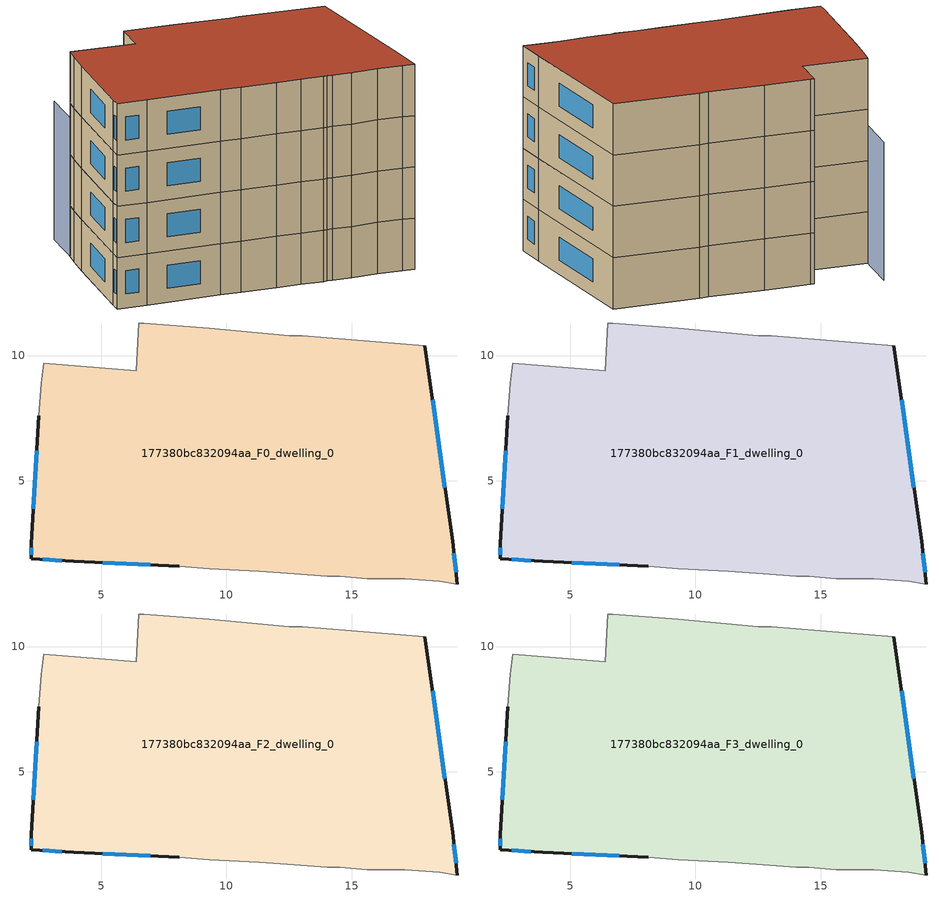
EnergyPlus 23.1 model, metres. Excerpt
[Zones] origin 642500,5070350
177380bc832094aa_F0_dwelling_0
 floor ground (EU_floor_Construction): 17.92,10.39 19.02,2.59 19.22,0.89 18.52,0.99 17.12,1.09 15.61,1.09 14.52,1.19 14.21,1.19 14.02,1.19 12.71,1.29 11.31,1.39 9.31,1.49 8.11,1.59 3.91,1.79 2.21,1.89 2.21,2.49 2.51,7.6 2.61,8.9 2.71,9.7 6.41,9.39 6.51,11.3 6.71,11.3 9.31,11.1 12.52,10.79 13.02,10.79 z0
 wall outside (EU_wall_Construction): 19.22,0.89 19.02,2.59 17.92,10.39 / 2.51,7.6 2.21,2.49 2.21,1.89 3.91,1.79 8.11,1.59 z0:3
 wall adiabatic (EU_wall_Construction): 17.92,10.39 13.02,10.79 12.52,10.79 9.31,11.1 6.71,11.3 6.51,11.3 6.41,9.39 2.71,9.7 2.61,8.9 2.51,7.6 / 8.11,1.59 9.31,1.49 11.31,1.39 12.71,1.29 14.02,1.19 14.21,1.19 14.52,1.19 15.61,1.09 17.12,1.09 18.52,0.99 19.22,0.89 z0:3
 window (EU_Window_Construction): 18.72,4.74 18.22,8.24 / 19.16,1.35 19.07,2.12 / 5.06,1.74 6.95,1.65 / 2.67,1.86 3.44,1.82 / 2.21,2.33 2.21,2.06 / 2.43,6.19 2.29,3.9 z0.83:2.17
177380bc832094aa_F1_dwelling_0
 floor to 177380bc832094aa_F0_dwelling_0 (EU_floor_Construction): 17.92,10.39 19.02,2.59 19.22,0.89 18.52,0.99 17.12,1.09 15.61,1.09 14.51,1.19 14.21,1.19 14.01,1.19 12.71,1.29 11.31,1.39 9.31,1.49 8.11,1.59 3.91,1.79 2.21,1.89 2.21,2.49 2.51,7.6 2.61,8.9 2.71,9.7 6.41,9.39 6.51,11.3 6.71,11.3 9.31,11.1 12.52,10.79 13.02,10.79 z3
 wall outside (EU_wall_Construction): 19.22,0.89 19.02,2.59 17.92,10.39 / 2.51,7.6 2.21,2.49 2.21,1.89 3.91,1.79 8.11,1.59 z3:6
 wall adiabatic (EU_wall_Construction): 17.92,10.39 13.02,10.79 12.52,10.79 9.31,11.1 6.71,11.3 6.51,11.3 6.41,9.39 2.71,9.7 2.61,8.9 2.51,7.6 / 8.11,1.59 9.31,1.49 11.31,1.39 12.71,1.29 14.02,1.19 14.21,1.19 14.52,1.19 15.61,1.09 17.12,1.09 18.52,0.99 19.22,0.89 z3:6
 window (EU_Window_Construction): 18.72,4.74 18.22,8.24 / 19.16,1.35 19.07,2.12 / 5.06,1.74 6.95,1.65 / 2.67,1.86 3.44,1.82 / 2.21,2.33 2.21,2.06 / 2.43,6.19 2.29,3.9 z3.83:5.17
177380bc832094aa_F2_dwelling_0
 floor to 177380bc832094aa_F1_dwelling_0 (EU_floor_Construction): 17.92,10.39 19.02,2.59 19.22,0.89 18.52,0.99 17.12,1.09 15.61,1.09 14.51,1.19 14.21,1.19 14.01,1.19 12.71,1.29 11.31,1.39 9.31,1.49 8.11,1.59 3.91,1.79 2.21,1.89 2.21,2.49 2.51,7.6 2.61,8.9 2.71,9.7 6.41,9.39 6.51,11.3 6.71,11.3 9.31,11.1 12.52,10.79 13.02,10.79 z6
 wall outside (EU_wall_Construction): 19.22,0.89 19.02,2.59 17.92,10.39 / 2.51,7.6 2.21,2.49 2.21,1.89 3.91,1.79 8.11,1.59 z6:9
 wall adiabatic (EU_wall_Construction): 17.92,10.39 13.02,10.79 12.52,10.79 9.31,11.1 6.71,11.3 6.51,11.3 6.41,9.39 2.71,9.7 2.61,8.9 2.51,7.6 / 8.11,1.59 9.31,1.49 11.31,1.39 12.71,1.29 14.02,1.19 14.21,1.19 14.52,1.19 15.61,1.09 17.12,1.09 18.52,0.99 19.22,0.89 z6:9
 window (EU_Window_Construction): 18.72,4.74 18.22,8.24 / 19.16,1.35 19.07,2.12 / 5.06,1.74 6.95,1.65 / 2.67,1.86 3.44,1.82 / 2.21,2.33 2.21,2.06 / 2.43,6.19 2.29,3.9 z6.83:8.17
177380bc832094aa_F3_dwelling_0
 floor to 177380bc832094aa_F2_dwelling_0 (EU_floor_Construction): 17.92,10.39 19.02,2.59 19.22,0.89 18.52,0.99 17.12,1.09 15.61,1.09 14.51,1.19 14.21,1.19 14.01,1.19 12.71,1.29 11.31,1.39 9.31,1.49 8.11,1.59 3.91,1.79 2.21,1.89 2.21,2.49 2.51,7.6 2.61,8.9 2.71,9.7 6.41,9.39 6.51,11.3 6.71,11.3 9.31,11.1 12.52,10.79 13.02,10.79 z9
 wall outside (EU_wall_Construction): 19.22,0.89 19.02,2.59 17.92,10.39 / 2.51,7.6 2.21,2.49 2.21,1.89 3.91,1.79 8.11,1.59 z9:12
 wall adiabatic (EU_wall_Construction): 17.92,10.39 13.02,10.79 12.52,10.79 9.31,11.1 6.71,11.3 6.51,11.3 6.41,9.39 2.71,9.7 2.61,8.9 2.51,7.6 / 8.11,1.59 9.31,1.49 11.31,1.39 12.71,1.29 14.02,1.19 14.21,1.19 14.52,1.19 15.61,1.09 17.12,1.09 18.52,0.99 19.22,0.89 z9:12
 window (EU_Window_Construction): 18.72,4.74 18.22,8.24 / 19.16,1.35 19.07,2.12 / 5.06,1.74 6.95,1.65 / 2.67,1.86 3.44,1.82 / 2.21,2.33 2.21,2.06 / 2.43,6.19 2.29,3.9 z9.83:11.17
 roof outside (EU_roof_Construction): 19.22,0.89 19.02,2.59 17.92,10.39 13.02,10.79 12.52,10.79 9.31,11.1 6.71,11.3 6.51,11.3 6.41,9.39 2.71,9.7 2.61,8.9 2.51,7.6 2.21,2.49 2.21,1.89 3.91,1.79 8.11,1.59 9.31,1.49 11.31,1.39 12.71,1.29 14.02,1.19 14.21,1.19 14.52,1.19 15.61,1.09 17.12,1.09 18.52,0.99 z12
shading: 2.85,12.29 2.61,7.59 z0:8.1
[Building]
EU S2 Campaign: North Axis=0; Terrain=City; Solar Distribution=FullExterior
[Site:Location]
Lyon-Bron: Latitude=45.75; Longitude=5; Time Zone=1; Elevation=198
[SizingPeriod:WeatherFileDays]
AnnualSizingPeriod: Begin Month=1; Begin Day of Month=1; End Month=12; End Day of Month=31; Day of Week for Start Day=Monday; Use Weather File Daylight Saving Period=No; Use Weather File Rain and Snow Indicators=No
[MATERIAL]
EU_InternalMass_Material: Roughness=MediumRough; Thickness=0.1; Conductivity=1; Density=1800; Specific Heat=900; Thermal Absorptance=0.9; Solar Absorptance=0.7; Visible Absorptance=0.7
[MATERIAL:NOMASS] Roughness=MediumRough; Thermal Absorptance=0.9; Solar Absorptance=0.7; Visible Absorptance=0.7
Name | Thermal Resistance
EU_wall_NoMass | 0.87146
EU_roof_NoMass | 0.842276
EU_floor_NoMass | 0.496999
[WINDOWMATERIAL:SIMPLEGLAZINGSYSTEM]
EU_Window_SimpleGlazing: UFactor=2.2525; Solar Heat Gain Coefficient=0.76; Visible Transmittance=0.76
[CONSTRUCTION]
EU_wall_Construction: EU_wall_NoMass
EU_roof_Construction: EU_roof_NoMass
EU_floor_Construction: EU_floor_NoMass
EU_InternalMass_Construction: EU_InternalMass_Material
EU_Window_Construction: EU_Window_SimpleGlazing
[ZONE] Type=1; Multiplier=1; Ceiling Height=autocalculate; Floor Area=autocalculate; Part of Total Floor Area=Yes
Name | Volume
177380bc832094aa_F0_dwelling_0 | 440.693
177380bc832094aa_F1_dwelling_0; 177380bc832094aa_F2_dwelling_0 | 440.699
177380bc832094aa_F3_dwelling_0 | 881.398
[INTERNALMASS] Construction=EU_InternalMass_Construction; Surface Area=146.905
Name | Zone or ZoneList
177380bc832094aa_F0_dwelling_0_EU_InternalMass | 177380bc832094aa_F0_dwelling_0
177380bc832094aa_F1_dwelling_0_EU_InternalMass | 177380bc832094aa_F1_dwelling_0
177380bc832094aa_F2_dwelling_0_EU_InternalMass | 177380bc832094aa_F2_dwelling_0
177380bc832094aa_F3_dwelling_0_EU_InternalMass | 177380bc832094aa_F3_dwelling_0
[OTHEREQUIPMENT] Fuel Type=Electricity; Design Level Calculation Method=Watts/Area; Power per Zone Floor Area=1; Fraction Latent=0; Fraction Radiant=0; Fraction Lost=0; Carbon Dioxide Generation Rate=0; EndUse Subcategory=EU_Step8_InternalGains
Name | Zone or ZoneList or Space or SpaceList | Schedule
EU_Step8_InternalGain_177380bc832094aa_F0_dwelling_0_f000 | 177380bc832094aa_F0_dwelling_0 | EU_Step8_GainSchedule_177380bc832094aa_F0_dwelling_0_f000
EU_Step8_InternalGain_177380bc832094aa_F1_dwelling_0_f000 | 177380bc832094aa_F1_dwelling_0 | EU_Step8_GainSchedule_177380bc832094aa_F1_dwelling_0_f000
EU_Step8_InternalGain_177380bc832094aa_F2_dwelling_0_f000 | 177380bc832094aa_F2_dwelling_0 | EU_Step8_GainSchedule_177380bc832094aa_F2_dwelling_0_f000
EU_Step8_InternalGain_177380bc832094aa_F3_dwelling_0_f000 | 177380bc832094aa_F3_dwelling_0 | EU_Step8_GainSchedule_177380bc832094aa_F3_dwelling_0_f000
[ZONEVENTILATION:DESIGNFLOWRATE] Schedule=EU_AlwaysOn; Design Flow Rate Calculation Method=AirChanges/Hour; Air Changes per Hour=0.425; Ventilation Type=Natural; Fan Pressure Rise=0; Fan Total Efficiency=1; Constant Term Coefficient=1; Temperature Term Coefficient=0; Velocity Term Coefficient=0; Velocity Squared Term Coefficient=0; Minimum Indoor Temperature=-100; Maximum Indoor Temperature=100; Delta Temperature=-100; Minimum Outdoor Temperature=-100; Maximum Outdoor Temperature=100; Maximum Wind Speed=40
Name | Zone or ZoneList or Space or SpaceList
EU_ConstantAir_177380bc832094aa_F0_dwelling_0 | 177380bc832094aa_F0_dwelling_0
EU_ConstantAir_177380bc832094aa_F1_dwelling_0 | 177380bc832094aa_F1_dwelling_0
EU_ConstantAir_177380bc832094aa_F2_dwelling_0 | 177380bc832094aa_F2_dwelling_0
EU_ConstantAir_177380bc832094aa_F3_dwelling_0 | 177380bc832094aa_F3_dwelling_0
[HVACTEMPLATE:THERMOSTAT] Constant Heating Setpoint=20; Constant Cooling Setpoint=50
EU_HeatOnly_177380bc832094aa_F0_dwelling_0; EU_HeatOnly_177380bc832094aa_F1_dwelling_0; EU_HeatOnly_177380bc832094aa_F2_dwelling_0; EU_HeatOnly_177380bc832094aa_F3_dwelling_0
[HVACTEMPLATE:ZONE:IDEALLOADSAIRSYSTEM] System Availability Schedule=EU_AlwaysOn; Maximum Heating Supply Air Temperature=50; Minimum Cooling Supply Air Temperature=13; Maximum Heating Supply Air Humidity Ratio=0.0156; Minimum Cooling Supply Air Humidity Ratio=0.0077; Heating Limit=NoLimit; Cooling Limit=NoLimit; Heating Availability Schedule=EU_AlwaysOn; Cooling Availability Schedule=EU_CoolingOff; Dehumidification Control Type=ConstantSensibleHeatRatio; Cooling Sensible Heat Ratio=0.7; Dehumidification Setpoint=60; Humidification Control Type=None; Humidification Setpoint=30; Outdoor Air Method=None; Outdoor Air Flow Rate per Person=0.00944; Outdoor Air Flow Rate per Zone Floor Area=0; Outdoor Air Flow Rate per Zone=0; Demand Controlled Ventilation Type=None; Outdoor Air Economizer Type=NoEconomizer; Heat Recovery Type=None; Sensible Heat Recovery Effectiveness=0.7; Latent Heat Recovery Effectiveness=0.65
Name | Template Thermostat
177380bc832094aa_F0_dwelling_0 | EU_HeatOnly_177380bc832094aa_F0_dwelling_0
177380bc832094aa_F1_dwelling_0 | EU_HeatOnly_177380bc832094aa_F1_dwelling_0
177380bc832094aa_F2_dwelling_0 | EU_HeatOnly_177380bc832094aa_F2_dwelling_0
177380bc832094aa_F3_dwelling_0 | EU_HeatOnly_177380bc832094aa_F3_dwelling_0
[SIZING:ZONE] Zone Cooling Design Supply Air Temperature Input Method=SupplyAirTemperature; Zone Cooling Design Supply Air Temperature=13; Zone Heating Design Supply Air Temperature Input Method=SupplyAirTemperature; Zone Heating Design Supply Air Temperature=50; Zone Cooling Design Supply Air Humidity Ratio=0.008; Zone Heating Design Supply Air Humidity Ratio=0.008; Cooling Design Air Flow Method=DesignDay; Cooling Design Air Flow Rate=0; Cooling Minimum Air Flow per Zone Floor Area=0.000762; Cooling Minimum Air Flow=0; Cooling Minimum Air Flow Fraction=0.2; Heating Design Air Flow Method=DesignDay; Heating Design Air Flow Rate=0; Heating Maximum Air Flow per Zone Floor Area=0.002032; Heating Maximum Air Flow=0.141576; Heating Maximum Air Flow Fraction=0.3; Account for Dedicated Outdoor Air System=No; Dedicated Outdoor Air System Control Strategy=NeutralSupplyAir; Dedicated Outdoor Air Low Setpoint Temperature for Design=autosize; Dedicated Outdoor Air High Setpoint Temperature for Design=autosize; Zone Load Sizing Method=Sensible Load Only No Latent Load; Zone Latent Cooling Design Supply Air Humidity Ratio Input Method=HumidityRatioDifference; Zone Cooling Design Supply Air Humidity Ratio Difference=0.005; Zone Latent Heating Design Supply Air Humidity Ratio Input Method=HumidityRatioDifference; Zone Humidification Design Supply Air Humidity Ratio Difference=0.005
177380bc832094aa_F0_dwelling_0; 177380bc832094aa_F1_dwelling_0; 177380bc832094aa_F2_dwelling_0; 177380bc832094aa_F3_dwelling_0
[SCHEDULE:CONSTANT]
Name | Hourly Value
EU_AlwaysOn | 1
EU_CoolingOff | 0
[SCHEDULE:FILE] Column Number=1; Rows to Skip at Top=0; Number of Hours of Data=8760; Column Separator=Comma; Interpolate to Timestep=No; Minutes per Item=60; Adjust Schedule for Daylight Savings=Yes
Name | File
EU_Step8_GainSchedule_177380bc832094aa_F0_dwelling_0_f000 | ../../schedules/177380bc832094aa/177380bc832094aa_F0_dwelling_0_f000_gain.csv
EU_Step8_GainSchedule_177380bc832094aa_F1_dwelling_0_f000 | ../../schedules/177380bc832094aa/177380bc832094aa_F1_dwelling_0_f000_gain.csv
EU_Step8_GainSchedule_177380bc832094aa_F2_dwelling_0_f000 | ../../schedules/177380bc832094aa/177380bc832094aa_F2_dwelling_0_f000_gain.csv
EU_Step8_GainSchedule_177380bc832094aa_F3_dwelling_0_f000 | ../../schedules/177380bc832094aa/177380bc832094aa_F3_dwelling_0_f000_gain.csv
